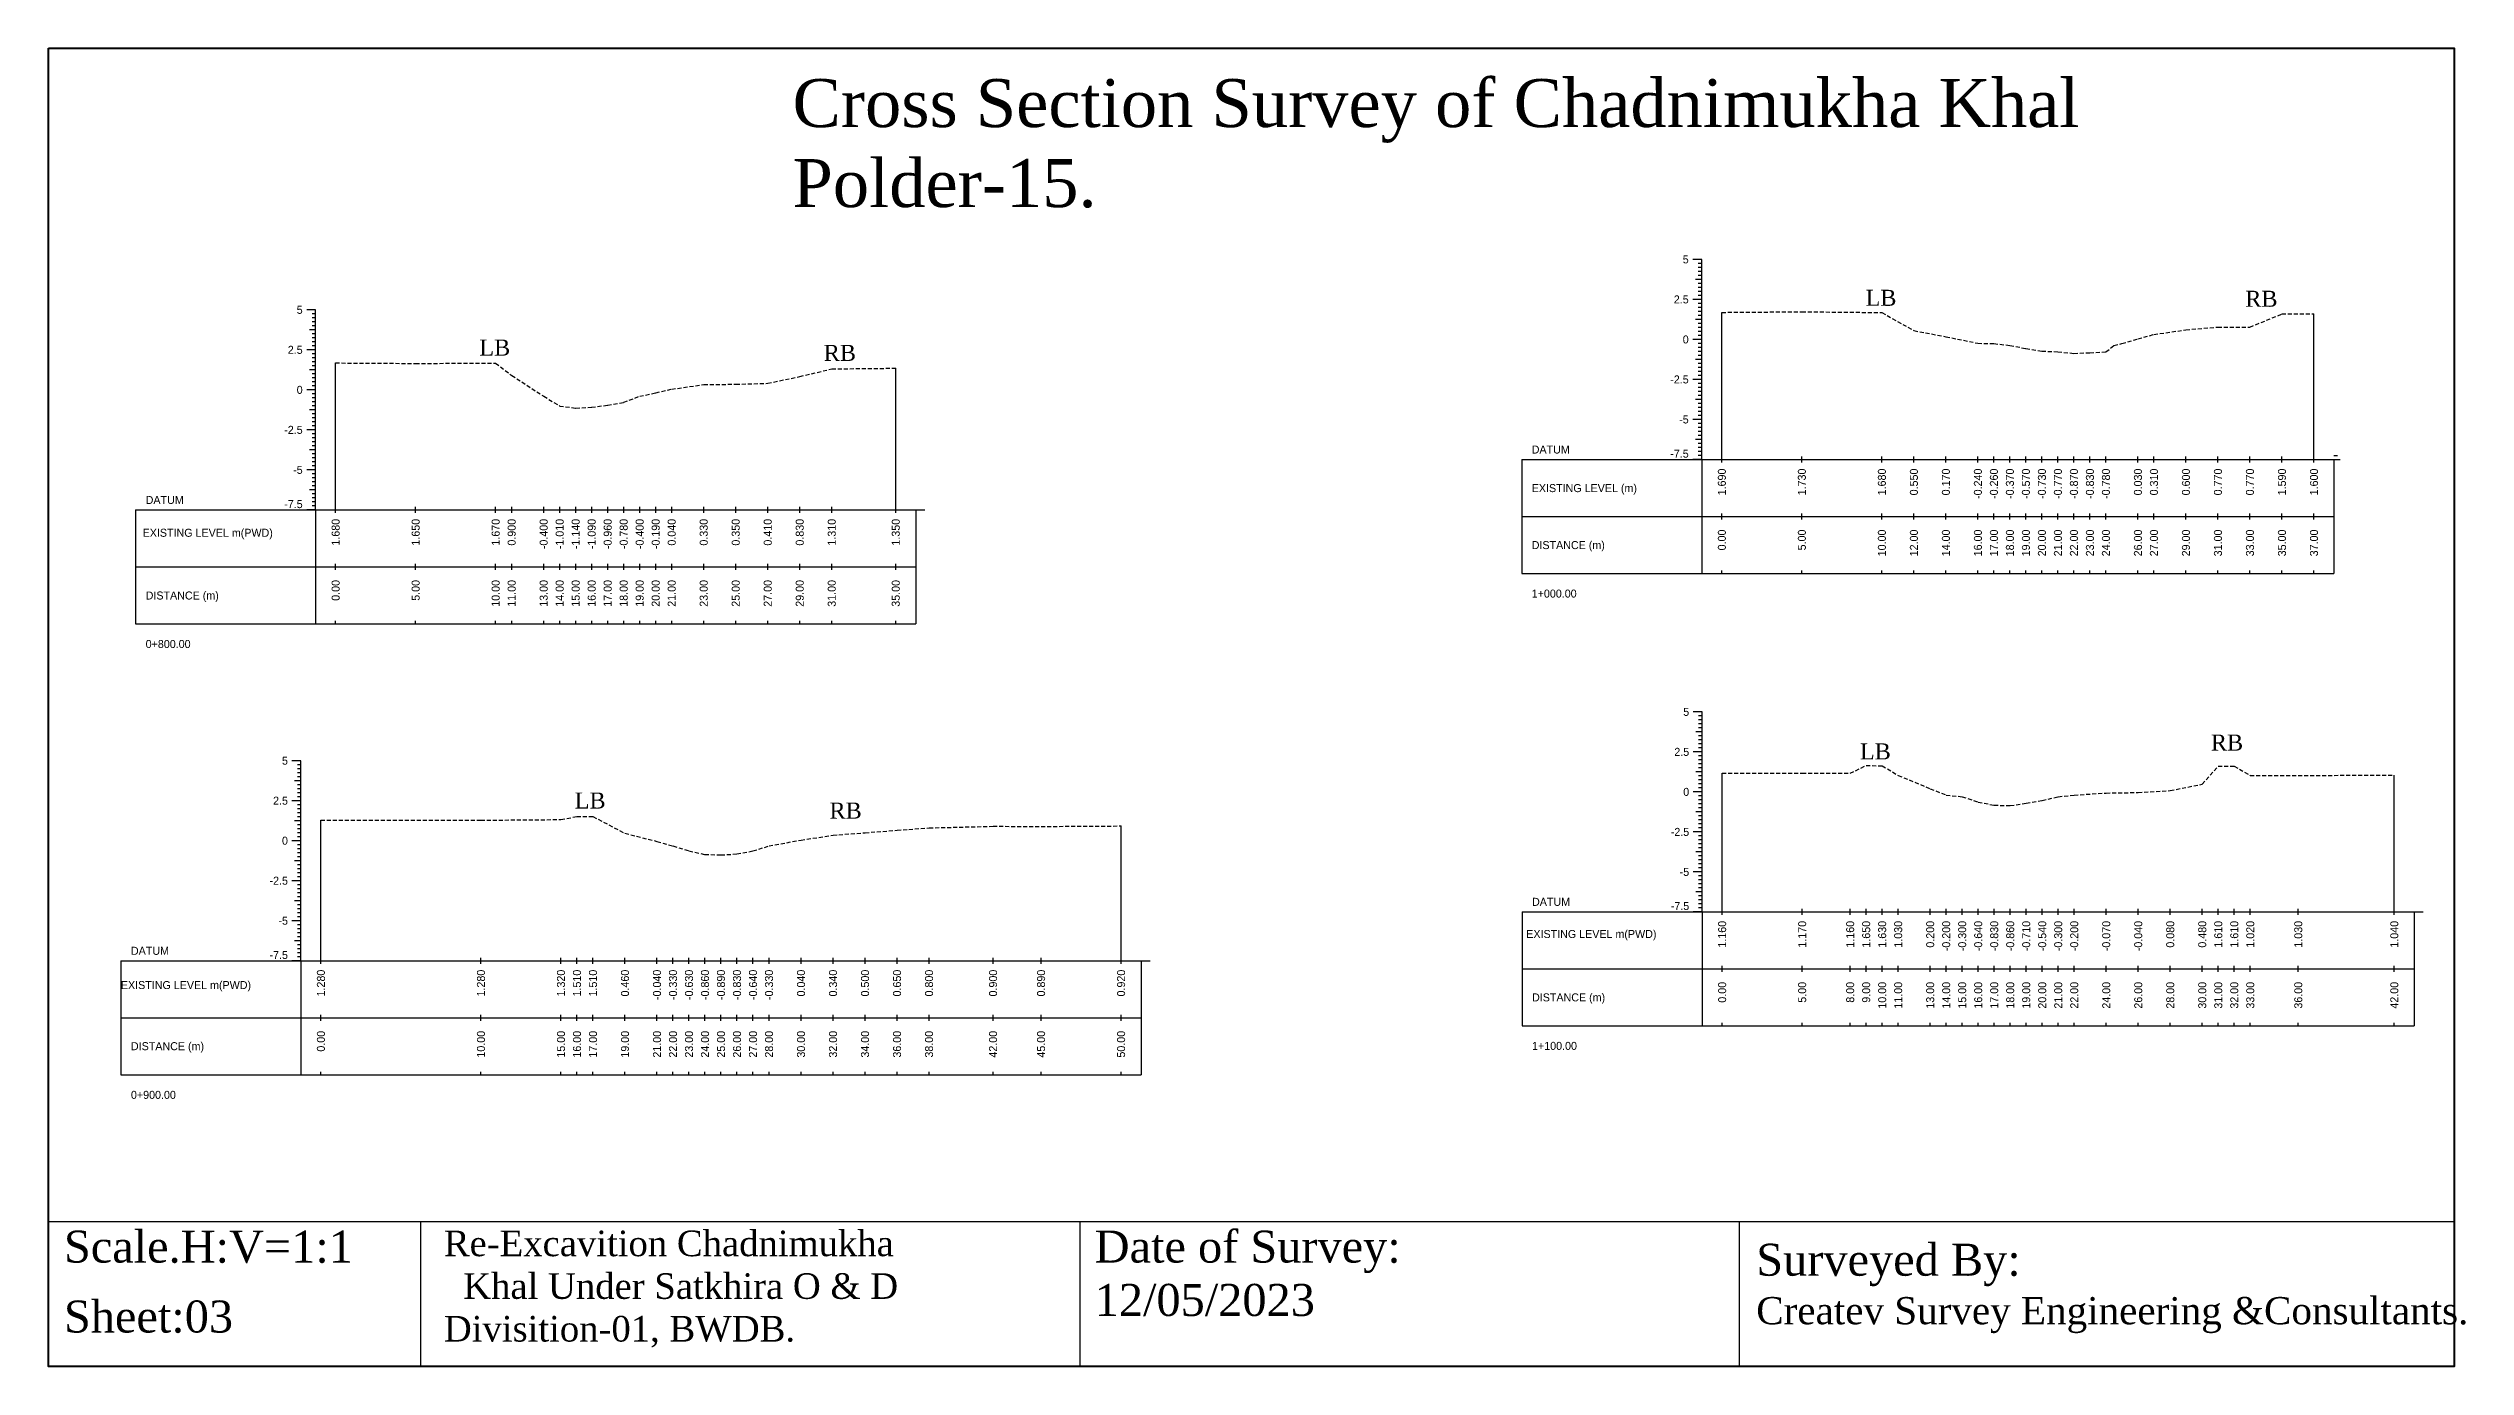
# Model space of a CAD drawing. Header units: inches. Extents: x 3247 to 4722, y -1199 to -293.
# Drawn here: x 3246.5 to 3397.6, y -1007.2 to -924.8 of the extents above; entities that cross this region are included whole.
import ezdxf
from ezdxf.enums import TextEntityAlignment as Align

# ---------------------------------------------------------------- set-up
doc = ezdxf.new("R2010")
doc.units = ezdxf.units.IN
doc.header["$MEASUREMENT"] = 0
doc.linetypes.add('HIDDEN', pattern=[0.375, 0.25, -0.125])
doc.layers.add('CS_Drawing', color=7, linetype='Continuous')
doc.layers.add('GL', color=3, linetype='HIDDEN')
doc.styles.add('romans', font='romans.shx')

msp = doc.modelspace()

# ---------------------------------------------------------------- linework, layer by layer
at = {"color": 4, "lineweight": 40}
msp.add_lwpolyline([(3246.52, -924.78), (3396.86, -924.78), (3396.86, -1007.15), (3246.52, -1007.15)], close=True, dxfattribs=at)
for points in [[(3396.86, -924.78), (3396.86, -1007.15)], [(3246.52, -998.08), (3396.86, -998.08)], [(3246.52, -998.08), (3246.52, -1007.15)], [(3269.77, -998.08), (3269.77, -1007.15)], [(3310.97, -998.08), (3310.97, -1007.15)], [(3352.17, -998.08), (3352.17, -1007.15)]]:
    msp.add_lwpolyline(points)
at = {"layer": 'CS_Drawing'}
for p, q in [((3349.84, -937.97), (3349.27, -937.97)), ((3349.84, -937.97), (3349.44, -937.97)), ((3349.84, -937.97), (3349.61, -937.97)), ((3349.84, -950.47), (3349.84, -937.97)), ((3349.84, -939.22), (3349.44, -939.22)), ((3349.84, -938.22), (3349.61, -938.22)), ((3349.84, -938.47), (3349.61, -938.47)), ((3349.84, -938.72), (3349.61, -938.72)), ((3349.84, -938.97), (3349.61, -938.97)), ((3349.84, -939.22), (3349.61, -939.22)), ((3349.84, -939.47), (3349.61, -939.47)), ((3349.84, -940.47), (3349.27, -940.47)), ((3349.84, -940.47), (3349.44, -940.47)), ((3349.84, -939.72), (3349.61, -939.72)), ((3349.84, -939.97), (3349.61, -939.97)), ((3349.84, -940.22), (3349.61, -940.22)), ((3349.84, -940.47), (3349.61, -940.47)), ((3349.84, -940.72), (3349.61, -940.72)), ((3349.84, -940.97), (3349.61, -940.97)), ((3263.22, -941.12), (3262.66, -941.12)), ((3263.22, -941.12), (3262.83, -941.12)), ((3263.22, -942.37), (3262.83, -942.37)), ((3263.22, -941.12), (3263, -941.12)), ((3263.22, -941.37), (3263, -941.37)), ((3263.22, -941.62), (3263, -941.62)), ((3263.22, -941.87), (3263, -941.87)), ((3263.22, -942.12), (3263, -942.12)), ((3263.22, -942.37), (3263, -942.37)), ((3263.22, -953.62), (3263.22, -941.12)), ((3349.84, -941.72), (3349.44, -941.72)), ((3349.84, -941.22), (3349.61, -941.22)), ((3349.84, -941.47), (3349.61, -941.47)), ((3349.84, -941.72), (3349.61, -941.72)), ((3349.84, -941.97), (3349.61, -941.97)), ((3349.84, -942.22), (3349.61, -942.22)), ((3349.84, -942.47), (3349.61, -942.47)), ((3351.09, -950.47), (3351.09, -941.28)), ((3388.09, -950.47), (3388.09, -941.37)), ((3263.22, -943.62), (3262.66, -943.62)), ((3263.22, -943.62), (3262.83, -943.62)), ((3263.22, -942.62), (3263, -942.62)), ((3263.22, -942.87), (3263, -942.87)), ((3263.22, -943.12), (3263, -943.12)), ((3263.22, -943.37), (3263, -943.37)), ((3263.22, -943.62), (3263, -943.62)), ((3263.22, -943.87), (3263, -943.87)), ((3349.84, -942.97), (3349.27, -942.97)), ((3349.84, -942.97), (3349.44, -942.97)), ((3349.84, -942.72), (3349.61, -942.72)), ((3349.84, -942.97), (3349.61, -942.97)), ((3349.84, -943.22), (3349.61, -943.22)), ((3349.84, -943.47), (3349.61, -943.47)), ((3349.84, -943.72), (3349.61, -943.72)), ((3349.84, -943.97), (3349.61, -943.97)), ((3263.22, -944.87), (3262.83, -944.87)), ((3263.22, -944.12), (3263, -944.12)), ((3263.22, -944.37), (3263, -944.37)), ((3263.22, -944.62), (3263, -944.62)), ((3263.22, -944.87), (3263, -944.87)), ((3263.22, -945.12), (3263, -945.12)), ((3263.22, -945.37), (3263, -945.37)), ((3264.47, -953.62), (3264.47, -944.44)), ((3299.47, -953.62), (3299.47, -944.77)), ((3349.84, -945.47), (3349.27, -945.47)), ((3349.84, -944.22), (3349.44, -944.22)), ((3349.84, -945.47), (3349.44, -945.47)), ((3349.84, -944.22), (3349.61, -944.22)), ((3349.84, -944.47), (3349.61, -944.47)), ((3349.84, -944.72), (3349.61, -944.72)), ((3349.84, -944.97), (3349.61, -944.97)), ((3349.84, -945.22), (3349.61, -945.22)), ((3349.84, -945.47), (3349.61, -945.47)), ((3263.22, -946.12), (3262.66, -946.12)), ((3263.22, -946.12), (3262.83, -946.12)), ((3263.22, -945.62), (3263, -945.62)), ((3263.22, -945.87), (3263, -945.87)), ((3263.22, -946.12), (3263, -946.12)), ((3263.22, -946.37), (3263, -946.37)), ((3263.22, -946.62), (3263, -946.62)), ((3263.22, -946.87), (3263, -946.87)), ((3349.84, -946.72), (3349.44, -946.72)), ((3349.84, -945.72), (3349.61, -945.72)), ((3349.84, -945.97), (3349.61, -945.97)), ((3349.84, -946.22), (3349.61, -946.22)), ((3349.84, -946.47), (3349.61, -946.47)), ((3349.84, -946.72), (3349.61, -946.72)), ((3349.84, -946.97), (3349.61, -946.97)), ((3263.22, -947.37), (3262.83, -947.37)), ((3263.22, -947.12), (3263, -947.12)), ((3263.22, -947.37), (3263, -947.37)), ((3263.22, -947.62), (3263, -947.62)), ((3263.22, -947.87), (3263, -947.87)), ((3263.22, -948.12), (3263, -948.12)), ((3263.22, -948.37), (3263, -948.37)), ((3349.84, -947.97), (3349.27, -947.97)), ((3349.84, -947.97), (3349.44, -947.97)), ((3349.84, -947.22), (3349.61, -947.22)), ((3349.84, -947.47), (3349.61, -947.47)), ((3349.84, -947.72), (3349.61, -947.72)), ((3349.84, -947.97), (3349.61, -947.97)), ((3349.84, -948.22), (3349.61, -948.22)), ((3349.84, -948.47), (3349.61, -948.47)), ((3263.22, -948.62), (3262.66, -948.62)), ((3263.22, -948.62), (3262.83, -948.62)), ((3263.22, -949.87), (3262.83, -949.87)), ((3263.22, -948.62), (3263, -948.62)), ((3263.22, -948.87), (3263, -948.87)), ((3263.22, -949.12), (3263, -949.12)), ((3263.22, -949.37), (3263, -949.37)), ((3263.22, -949.62), (3263, -949.62)), ((3263.22, -949.87), (3263, -949.87)), ((3349.84, -949.22), (3349.44, -949.22)), ((3349.84, -948.72), (3349.61, -948.72)), ((3349.84, -948.97), (3349.61, -948.97)), ((3349.84, -949.22), (3349.61, -949.22)), ((3349.84, -949.47), (3349.61, -949.47)), ((3349.84, -949.72), (3349.61, -949.72)), ((3349.84, -949.97), (3349.61, -949.97)), ((3263.22, -951.12), (3262.66, -951.12)), ((3263.22, -951.12), (3262.83, -951.12)), ((3263.22, -950.12), (3263, -950.12)), ((3263.22, -950.37), (3263, -950.37)), ((3263.22, -950.62), (3263, -950.62)), ((3263.22, -950.87), (3263, -950.87)), ((3263.22, -951.12), (3263, -951.12)), ((3263.22, -951.37), (3263, -951.37)), ((3338.59, -950.47), (3349.84, -950.47)), ((3338.59, -950.47), (3338.59, -957.6)), ((3349.84, -950.47), (3349.27, -950.47)), ((3349.84, -950.47), (3349.44, -950.47)), ((3349.84, -950.22), (3349.61, -950.22)), ((3349.84, -950.47), (3349.61, -950.47)), ((3349.84, -950.47), (3389.34, -950.47)), ((3349.84, -950.47), (3349.84, -957.6)), ((3351.09, -950.66), (3351.09, -950.29)), ((3356.09, -950.66), (3356.09, -950.29)), ((3361.09, -950.66), (3361.09, -950.29)), ((3363.09, -950.66), (3363.09, -950.29)), ((3365.09, -950.66), (3365.09, -950.29)), ((3367.09, -950.66), (3367.09, -950.29)), ((3368.09, -950.66), (3368.09, -950.29)), ((3369.09, -950.66), (3369.09, -950.29)), ((3370.09, -950.66), (3370.09, -950.29)), ((3371.09, -950.66), (3371.09, -950.29)), ((3372.09, -950.66), (3372.09, -950.29)), ((3373.09, -950.66), (3373.09, -950.29)), ((3374.09, -950.66), (3374.09, -950.29)), ((3375.09, -950.66), (3375.09, -950.29)), ((3377.09, -950.66), (3377.09, -950.29)), ((3378.09, -950.66), (3378.09, -950.29)), ((3380.09, -950.66), (3380.09, -950.29)), ((3382.09, -950.66), (3382.09, -950.29)), ((3384.09, -950.66), (3384.09, -950.29)), ((3386.09, -950.66), (3386.09, -950.29)), ((3388.09, -950.66), (3388.09, -950.29)), ((3389.34, -950.22), (3389.56, -950.22)), ((3389.34, -950.47), (3389.73, -950.47)), ((3389.34, -950.47), (3389.56, -950.47)), ((3389.34, -950.47), (3389.34, -957.6)), ((3263.22, -952.37), (3262.83, -952.37)), ((3263.22, -951.62), (3263, -951.62)), ((3263.22, -951.87), (3263, -951.87)), ((3263.22, -952.12), (3263, -952.12)), ((3263.22, -952.37), (3263, -952.37)), ((3263.22, -952.62), (3263, -952.62)), ((3263.22, -952.87), (3263, -952.87)), ((3263.22, -953.12), (3263, -953.12)), ((3251.97, -953.62), (3263.22, -953.62)), ((3251.97, -953.62), (3251.97, -960.75)), ((3263.22, -953.62), (3262.66, -953.62)), ((3263.22, -953.62), (3262.83, -953.62)), ((3263.22, -953.37), (3263, -953.37)), ((3263.22, -953.62), (3263, -953.62)), ((3263.22, -953.62), (3300.72, -953.62)), ((3263.22, -953.62), (3263.22, -960.75)), ((3264.47, -953.81), (3264.47, -953.43)), ((3269.47, -953.81), (3269.47, -953.43)), ((3274.47, -953.81), (3274.47, -953.43)), ((3275.47, -953.81), (3275.47, -953.43)), ((3277.47, -953.81), (3277.47, -953.43)), ((3278.47, -953.81), (3278.47, -953.43)), ((3279.47, -953.81), (3279.47, -953.43)), ((3280.47, -953.81), (3280.47, -953.43)), ((3281.47, -953.81), (3281.47, -953.43)), ((3282.47, -953.81), (3282.47, -953.43)), ((3283.47, -953.81), (3283.47, -953.43)), ((3284.47, -953.81), (3284.47, -953.43)), ((3285.47, -953.81), (3285.47, -953.43)), ((3287.47, -953.81), (3287.47, -953.43)), ((3289.47, -953.81), (3289.47, -953.43)), ((3291.47, -953.81), (3291.47, -953.43)), ((3293.47, -953.81), (3293.47, -953.43)), ((3295.47, -953.81), (3295.47, -953.43)), ((3299.47, -953.81), (3299.47, -953.43)), ((3300.72, -953.62), (3301.29, -953.62)), ((3300.72, -953.62), (3301.12, -953.62)), ((3300.72, -953.62), (3300.95, -953.62)), ((3300.72, -953.62), (3300.72, -960.75)), ((3338.59, -954.04), (3349.84, -954.04)), ((3349.84, -954.04), (3389.34, -954.04)), ((3349.84, -954.04), (3389.34, -954.04)), ((3351.09, -954.22), (3351.09, -953.85)), ((3356.09, -954.22), (3356.09, -953.85)), ((3361.09, -954.22), (3361.09, -953.85)), ((3363.09, -954.22), (3363.09, -953.85)), ((3365.09, -954.22), (3365.09, -953.85)), ((3367.09, -954.22), (3367.09, -953.85)), ((3368.09, -954.22), (3368.09, -953.85)), ((3369.09, -954.22), (3369.09, -953.85)), ((3370.09, -954.22), (3370.09, -953.85)), ((3371.09, -954.22), (3371.09, -953.85)), ((3372.09, -954.22), (3372.09, -953.85)), ((3373.09, -954.22), (3373.09, -953.85)), ((3374.09, -954.22), (3374.09, -953.85)), ((3375.09, -954.22), (3375.09, -953.85)), ((3377.09, -954.22), (3377.09, -953.85)), ((3378.09, -954.22), (3378.09, -953.85)), ((3380.09, -954.22), (3380.09, -953.85)), ((3382.09, -954.22), (3382.09, -953.85)), ((3384.09, -954.22), (3384.09, -953.85)), ((3386.09, -954.22), (3386.09, -953.85)), ((3388.09, -954.22), (3388.09, -953.85)), ((3251.97, -957.18), (3263.22, -957.18)), ((3263.22, -957.18), (3300.72, -957.18)), ((3263.22, -957.18), (3300.72, -957.18)), ((3264.47, -957.37), (3264.47, -957)), ((3269.47, -957.37), (3269.47, -957)), ((3274.47, -957.37), (3274.47, -957)), ((3275.47, -957.37), (3275.47, -957)), ((3277.47, -957.37), (3277.47, -957)), ((3278.47, -957.37), (3278.47, -957)), ((3279.47, -957.37), (3279.47, -957)), ((3280.47, -957.37), (3280.47, -957)), ((3281.47, -957.37), (3281.47, -957)), ((3282.47, -957.37), (3282.47, -957)), ((3283.47, -957.37), (3283.47, -957)), ((3284.47, -957.37), (3284.47, -957)), ((3285.47, -957.37), (3285.47, -957)), ((3287.47, -957.37), (3287.47, -957)), ((3289.47, -957.37), (3289.47, -957)), ((3291.47, -957.37), (3291.47, -957)), ((3293.47, -957.37), (3293.47, -957)), ((3295.47, -957.37), (3295.47, -957)), ((3299.47, -957.37), (3299.47, -957)), ((3338.59, -957.6), (3349.84, -957.6)), ((3349.84, -957.6), (3389.34, -957.6)), ((3351.09, -957.6), (3351.09, -957.41)), ((3356.09, -957.6), (3356.09, -957.41)), ((3361.09, -957.6), (3361.09, -957.41)), ((3363.09, -957.6), (3363.09, -957.41)), ((3365.09, -957.6), (3365.09, -957.41)), ((3367.09, -957.6), (3367.09, -957.41)), ((3368.09, -957.6), (3368.09, -957.41)), ((3369.09, -957.6), (3369.09, -957.41)), ((3370.09, -957.6), (3370.09, -957.41)), ((3371.09, -957.6), (3371.09, -957.41)), ((3372.09, -957.6), (3372.09, -957.41)), ((3373.09, -957.6), (3373.09, -957.41)), ((3374.09, -957.6), (3374.09, -957.41)), ((3375.09, -957.6), (3375.09, -957.41)), ((3377.09, -957.6), (3377.09, -957.41)), ((3378.09, -957.6), (3378.09, -957.41)), ((3380.09, -957.6), (3380.09, -957.41)), ((3382.09, -957.6), (3382.09, -957.41)), ((3384.09, -957.6), (3384.09, -957.41)), ((3386.09, -957.6), (3386.09, -957.41)), ((3388.09, -957.6), (3388.09, -957.41)), ((3264.47, -960.75), (3264.47, -960.56)), ((3269.47, -960.75), (3269.47, -960.56)), ((3274.47, -960.75), (3274.47, -960.56)), ((3275.47, -960.75), (3275.47, -960.56)), ((3277.47, -960.75), (3277.47, -960.56)), ((3278.47, -960.75), (3278.47, -960.56)), ((3279.47, -960.75), (3279.47, -960.56)), ((3280.47, -960.75), (3280.47, -960.56)), ((3281.47, -960.75), (3281.47, -960.56)), ((3282.47, -960.75), (3282.47, -960.56)), ((3283.47, -960.75), (3283.47, -960.56)), ((3284.47, -960.75), (3284.47, -960.56)), ((3285.47, -960.75), (3285.47, -960.56)), ((3287.47, -960.75), (3287.47, -960.56)), ((3289.47, -960.75), (3289.47, -960.56)), ((3291.47, -960.75), (3291.47, -960.56)), ((3293.47, -960.75), (3293.47, -960.56)), ((3295.47, -960.75), (3295.47, -960.56)), ((3299.47, -960.75), (3299.47, -960.56)), ((3251.97, -960.75), (3263.22, -960.75)), ((3263.22, -960.75), (3300.72, -960.75)), ((3349.86, -966.24), (3349.3, -966.24)), ((3349.86, -966.24), (3349.46, -966.24)), ((3349.86, -966.24), (3349.63, -966.24)), ((3349.86, -966.49), (3349.63, -966.49)), ((3349.86, -978.74), (3349.86, -966.24)), ((3349.86, -967.49), (3349.46, -967.49)), ((3349.86, -966.74), (3349.63, -966.74)), ((3349.86, -966.99), (3349.63, -966.99)), ((3349.86, -967.24), (3349.63, -967.24)), ((3349.86, -967.49), (3349.63, -967.49)), ((3349.86, -967.74), (3349.63, -967.74)), ((3349.86, -967.99), (3349.63, -967.99)), ((3349.86, -968.24), (3349.63, -968.24)), ((3262.3, -969.29), (3261.74, -969.29)), ((3262.3, -969.29), (3261.91, -969.29)), ((3262.3, -969.29), (3262.08, -969.29)), ((3262.3, -969.54), (3262.08, -969.54)), ((3262.3, -981.79), (3262.3, -969.29)), ((3349.86, -968.74), (3349.3, -968.74)), ((3349.86, -968.74), (3349.46, -968.74)), ((3349.86, -968.49), (3349.63, -968.49)), ((3349.86, -968.74), (3349.63, -968.74)), ((3349.86, -968.99), (3349.63, -968.99)), ((3349.86, -969.24), (3349.63, -969.24)), ((3349.86, -969.49), (3349.63, -969.49)), ((3349.86, -969.74), (3349.63, -969.74)), ((3262.3, -970.54), (3261.91, -970.54)), ((3262.3, -969.79), (3262.08, -969.79)), ((3262.3, -970.04), (3262.08, -970.04)), ((3262.3, -970.29), (3262.08, -970.29)), ((3262.3, -970.54), (3262.08, -970.54)), ((3262.3, -970.79), (3262.08, -970.79)), ((3262.3, -971.04), (3262.08, -971.04)), ((3349.86, -971.24), (3349.3, -971.24)), ((3349.86, -969.99), (3349.46, -969.99)), ((3349.86, -971.24), (3349.46, -971.24)), ((3349.86, -969.99), (3349.63, -969.99)), ((3349.86, -970.24), (3349.63, -970.24)), ((3349.86, -970.49), (3349.63, -970.49)), ((3349.86, -970.74), (3349.63, -970.74)), ((3349.86, -970.99), (3349.63, -970.99)), ((3349.86, -971.24), (3349.63, -971.24)), ((3351.11, -978.74), (3351.11, -970.08)), ((3393.11, -978.74), (3393.11, -970.2)), ((3262.3, -971.79), (3261.74, -971.79)), ((3262.3, -971.79), (3261.91, -971.79)), ((3262.3, -971.29), (3262.08, -971.29)), ((3262.3, -971.54), (3262.08, -971.54)), ((3262.3, -971.79), (3262.08, -971.79)), ((3262.3, -972.04), (3262.08, -972.04)), ((3262.3, -972.29), (3262.08, -972.29)), ((3262.3, -972.54), (3262.08, -972.54)), ((3349.86, -972.49), (3349.46, -972.49)), ((3349.86, -971.49), (3349.63, -971.49)), ((3349.86, -971.74), (3349.63, -971.74)), ((3349.86, -971.99), (3349.63, -971.99)), ((3349.86, -972.24), (3349.63, -972.24)), ((3349.86, -972.49), (3349.63, -972.49)), ((3349.86, -972.74), (3349.63, -972.74)), ((3262.3, -973.04), (3261.91, -973.04)), ((3262.3, -972.79), (3262.08, -972.79)), ((3262.3, -973.04), (3262.08, -973.04)), ((3262.3, -973.29), (3262.08, -973.29)), ((3262.3, -973.54), (3262.08, -973.54)), ((3262.3, -973.79), (3262.08, -973.79)), ((3262.3, -974.04), (3262.08, -974.04)), ((3263.55, -981.79), (3263.55, -973.01)), ((3313.55, -981.79), (3313.55, -973.37)), ((3349.86, -973.74), (3349.3, -973.74)), ((3349.86, -973.74), (3349.46, -973.74)), ((3349.86, -972.99), (3349.63, -972.99)), ((3349.86, -973.24), (3349.63, -973.24)), ((3349.86, -973.49), (3349.63, -973.49)), ((3349.86, -973.74), (3349.63, -973.74)), ((3349.86, -973.99), (3349.63, -973.99)), ((3349.86, -974.24), (3349.63, -974.24)), ((3262.3, -974.29), (3261.74, -974.29)), ((3262.3, -974.29), (3261.91, -974.29)), ((3262.3, -975.54), (3261.91, -975.54)), ((3262.3, -974.29), (3262.08, -974.29)), ((3262.3, -974.54), (3262.08, -974.54)), ((3262.3, -974.79), (3262.08, -974.79)), ((3262.3, -975.04), (3262.08, -975.04)), ((3262.3, -975.29), (3262.08, -975.29)), ((3262.3, -975.54), (3262.08, -975.54)), ((3349.86, -974.99), (3349.46, -974.99)), ((3349.86, -974.49), (3349.63, -974.49)), ((3349.86, -974.74), (3349.63, -974.74)), ((3349.86, -974.99), (3349.63, -974.99)), ((3349.86, -975.24), (3349.63, -975.24)), ((3349.86, -975.49), (3349.63, -975.49)), ((3349.86, -975.74), (3349.63, -975.74)), ((3262.3, -976.79), (3261.74, -976.79)), ((3262.3, -976.79), (3261.91, -976.79)), ((3262.3, -975.79), (3262.08, -975.79)), ((3262.3, -976.04), (3262.08, -976.04)), ((3262.3, -976.29), (3262.08, -976.29)), ((3262.3, -976.54), (3262.08, -976.54)), ((3262.3, -976.79), (3262.08, -976.79)), ((3262.3, -977.04), (3262.08, -977.04)), ((3262.3, -977.29), (3262.08, -977.29)), ((3349.86, -976.24), (3349.3, -976.24)), ((3349.86, -976.24), (3349.46, -976.24)), ((3349.86, -975.99), (3349.63, -975.99)), ((3349.86, -976.24), (3349.63, -976.24)), ((3349.86, -976.49), (3349.63, -976.49)), ((3349.86, -976.74), (3349.63, -976.74)), ((3349.86, -976.99), (3349.63, -976.99)), ((3349.86, -977.24), (3349.63, -977.24)), ((3262.3, -978.04), (3261.91, -978.04)), ((3262.3, -977.54), (3262.08, -977.54)), ((3262.3, -977.79), (3262.08, -977.79)), ((3262.3, -978.04), (3262.08, -978.04)), ((3262.3, -978.29), (3262.08, -978.29)), ((3262.3, -978.54), (3262.08, -978.54)), ((3262.3, -978.79), (3262.08, -978.79)), ((3338.61, -978.74), (3349.86, -978.74)), ((3338.61, -978.74), (3338.61, -985.86)), ((3349.86, -978.74), (3349.3, -978.74)), ((3349.86, -977.49), (3349.46, -977.49)), ((3349.86, -978.74), (3349.46, -978.74)), ((3349.86, -977.49), (3349.63, -977.49)), ((3349.86, -977.74), (3349.63, -977.74)), ((3349.86, -977.99), (3349.63, -977.99)), ((3349.86, -978.24), (3349.63, -978.24)), ((3349.86, -978.49), (3349.63, -978.49)), ((3349.86, -978.74), (3349.63, -978.74)), ((3349.86, -978.74), (3394.36, -978.74)), ((3349.86, -978.74), (3349.86, -985.86)), ((3351.11, -978.92), (3351.11, -978.55)), ((3356.11, -978.92), (3356.11, -978.55)), ((3359.11, -978.92), (3359.11, -978.55)), ((3360.11, -978.92), (3360.11, -978.55)), ((3361.11, -978.92), (3361.11, -978.55)), ((3362.11, -978.92), (3362.11, -978.55)), ((3364.11, -978.92), (3364.11, -978.55)), ((3365.11, -978.92), (3365.11, -978.55)), ((3366.11, -978.92), (3366.11, -978.55)), ((3367.11, -978.92), (3367.11, -978.55)), ((3368.11, -978.92), (3368.11, -978.55)), ((3369.11, -978.92), (3369.11, -978.55)), ((3370.11, -978.92), (3370.11, -978.55)), ((3371.11, -978.92), (3371.11, -978.55)), ((3372.11, -978.92), (3372.11, -978.55)), ((3373.11, -978.92), (3373.11, -978.55)), ((3375.11, -978.92), (3375.11, -978.55)), ((3377.11, -978.92), (3377.11, -978.55)), ((3379.11, -978.92), (3379.11, -978.55)), ((3381.11, -978.92), (3381.11, -978.55)), ((3382.11, -978.92), (3382.11, -978.55)), ((3383.11, -978.92), (3383.11, -978.55)), ((3384.11, -978.92), (3384.11, -978.55)), ((3387.11, -978.92), (3387.11, -978.55)), ((3393.11, -978.92), (3393.11, -978.55)), ((3394.36, -978.74), (3394.92, -978.74)), ((3394.36, -978.74), (3394.75, -978.74)), ((3394.36, -978.74), (3394.58, -978.74)), ((3394.36, -978.74), (3394.36, -985.86)), ((3262.3, -979.29), (3261.74, -979.29)), ((3262.3, -979.29), (3261.91, -979.29)), ((3262.3, -979.04), (3262.08, -979.04)), ((3262.3, -979.29), (3262.08, -979.29)), ((3262.3, -979.54), (3262.08, -979.54)), ((3262.3, -979.79), (3262.08, -979.79)), ((3262.3, -980.04), (3262.08, -980.04)), ((3262.3, -980.29), (3262.08, -980.29)), ((3251.05, -981.79), (3262.3, -981.79)), ((3251.05, -981.79), (3251.05, -988.92)), ((3262.3, -981.79), (3261.74, -981.79)), ((3262.3, -980.54), (3261.91, -980.54)), ((3262.3, -981.79), (3261.91, -981.79)), ((3262.3, -980.54), (3262.08, -980.54)), ((3262.3, -980.79), (3262.08, -980.79)), ((3262.3, -981.04), (3262.08, -981.04)), ((3262.3, -981.29), (3262.08, -981.29)), ((3262.3, -981.54), (3262.08, -981.54)), ((3262.3, -981.79), (3262.08, -981.79)), ((3262.3, -981.79), (3314.8, -981.79)), ((3262.3, -981.79), (3262.3, -988.92)), ((3263.55, -981.98), (3263.55, -981.6)), ((3273.55, -981.98), (3273.55, -981.6)), ((3278.55, -981.98), (3278.55, -981.6)), ((3279.55, -981.98), (3279.55, -981.6)), ((3280.55, -981.98), (3280.55, -981.6)), ((3282.55, -981.98), (3282.55, -981.6)), ((3284.55, -981.98), (3284.55, -981.6)), ((3285.55, -981.98), (3285.55, -981.6)), ((3286.55, -981.98), (3286.55, -981.6)), ((3287.55, -981.98), (3287.55, -981.6)), ((3288.55, -981.98), (3288.55, -981.6)), ((3289.55, -981.98), (3289.55, -981.6)), ((3290.55, -981.98), (3290.55, -981.6)), ((3291.55, -981.98), (3291.55, -981.6)), ((3293.55, -981.98), (3293.55, -981.6)), ((3295.55, -981.98), (3295.55, -981.6)), ((3297.55, -981.98), (3297.55, -981.6)), ((3299.55, -981.98), (3299.55, -981.6)), ((3301.55, -981.98), (3301.55, -981.6)), ((3305.55, -981.98), (3305.55, -981.6)), ((3308.55, -981.98), (3308.55, -981.6)), ((3313.55, -981.98), (3313.55, -981.6)), ((3314.8, -981.79), (3315.36, -981.79)), ((3314.8, -981.79), (3315.2, -981.79)), ((3314.8, -981.79), (3315.03, -981.79)), ((3314.8, -981.79), (3314.8, -988.92)), ((3338.61, -982.3), (3349.86, -982.3)), ((3349.86, -982.3), (3394.36, -982.3)), ((3349.86, -982.3), (3394.36, -982.3)), ((3351.11, -982.49), (3351.11, -982.11)), ((3356.11, -982.49), (3356.11, -982.11)), ((3359.11, -982.49), (3359.11, -982.11)), ((3360.11, -982.49), (3360.11, -982.11)), ((3361.11, -982.49), (3361.11, -982.11)), ((3362.11, -982.49), (3362.11, -982.11)), ((3364.11, -982.49), (3364.11, -982.11)), ((3365.11, -982.49), (3365.11, -982.11)), ((3366.11, -982.49), (3366.11, -982.11)), ((3367.11, -982.49), (3367.11, -982.11)), ((3368.11, -982.49), (3368.11, -982.11)), ((3369.11, -982.49), (3369.11, -982.11)), ((3370.11, -982.49), (3370.11, -982.11)), ((3371.11, -982.49), (3371.11, -982.11)), ((3372.11, -982.49), (3372.11, -982.11)), ((3373.11, -982.49), (3373.11, -982.11)), ((3375.11, -982.49), (3375.11, -982.11)), ((3377.11, -982.49), (3377.11, -982.11)), ((3379.11, -982.49), (3379.11, -982.11)), ((3381.11, -982.49), (3381.11, -982.11)), ((3382.11, -982.49), (3382.11, -982.11)), ((3383.11, -982.49), (3383.11, -982.11)), ((3384.11, -982.49), (3384.11, -982.11)), ((3387.11, -982.49), (3387.11, -982.11)), ((3393.11, -982.49), (3393.11, -982.11)), ((3251.05, -985.35), (3262.3, -985.35)), ((3262.3, -985.35), (3314.8, -985.35)), ((3262.3, -985.35), (3314.8, -985.35)), ((3263.55, -985.54), (3263.55, -985.17)), ((3273.55, -985.54), (3273.55, -985.17)), ((3278.55, -985.54), (3278.55, -985.17)), ((3279.55, -985.54), (3279.55, -985.17)), ((3280.55, -985.54), (3280.55, -985.17)), ((3282.55, -985.54), (3282.55, -985.17)), ((3284.55, -985.54), (3284.55, -985.17)), ((3285.55, -985.54), (3285.55, -985.17)), ((3286.55, -985.54), (3286.55, -985.17)), ((3287.55, -985.54), (3287.55, -985.17)), ((3288.55, -985.54), (3288.55, -985.17)), ((3289.55, -985.54), (3289.55, -985.17)), ((3290.55, -985.54), (3290.55, -985.17)), ((3291.55, -985.54), (3291.55, -985.17)), ((3293.55, -985.54), (3293.55, -985.17)), ((3295.55, -985.54), (3295.55, -985.17)), ((3297.55, -985.54), (3297.55, -985.17)), ((3299.55, -985.54), (3299.55, -985.17)), ((3301.55, -985.54), (3301.55, -985.17)), ((3305.55, -985.54), (3305.55, -985.17)), ((3308.55, -985.54), (3308.55, -985.17)), ((3313.55, -985.54), (3313.55, -985.17)), ((3338.61, -985.86), (3349.86, -985.86)), ((3349.86, -985.86), (3394.36, -985.86)), ((3351.11, -985.86), (3351.11, -985.67)), ((3356.11, -985.86), (3356.11, -985.67)), ((3359.11, -985.86), (3359.11, -985.67)), ((3360.11, -985.86), (3360.11, -985.67)), ((3361.11, -985.86), (3361.11, -985.67)), ((3362.11, -985.86), (3362.11, -985.67)), ((3364.11, -985.86), (3364.11, -985.67)), ((3365.11, -985.86), (3365.11, -985.67)), ((3366.11, -985.86), (3366.11, -985.67)), ((3367.11, -985.86), (3367.11, -985.67)), ((3368.11, -985.86), (3368.11, -985.67)), ((3369.11, -985.86), (3369.11, -985.67)), ((3370.11, -985.86), (3370.11, -985.67)), ((3371.11, -985.86), (3371.11, -985.67)), ((3372.11, -985.86), (3372.11, -985.67)), ((3373.11, -985.86), (3373.11, -985.67)), ((3375.11, -985.86), (3375.11, -985.67)), ((3377.11, -985.86), (3377.11, -985.67)), ((3379.11, -985.86), (3379.11, -985.67)), ((3381.11, -985.86), (3381.11, -985.67)), ((3382.11, -985.86), (3382.11, -985.67)), ((3383.11, -985.86), (3383.11, -985.67)), ((3384.11, -985.86), (3384.11, -985.67)), ((3387.11, -985.86), (3387.11, -985.67)), ((3393.11, -985.86), (3393.11, -985.67)), ((3251.05, -988.92), (3262.3, -988.92)), ((3262.3, -988.92), (3314.8, -988.92)), ((3263.55, -988.92), (3263.55, -988.73)), ((3273.55, -988.92), (3273.55, -988.73)), ((3278.55, -988.92), (3278.55, -988.73)), ((3279.55, -988.92), (3279.55, -988.73)), ((3280.55, -988.92), (3280.55, -988.73)), ((3282.55, -988.92), (3282.55, -988.73)), ((3284.55, -988.92), (3284.55, -988.73)), ((3285.55, -988.92), (3285.55, -988.73)), ((3286.55, -988.92), (3286.55, -988.73)), ((3287.55, -988.92), (3287.55, -988.73)), ((3288.55, -988.92), (3288.55, -988.73)), ((3289.55, -988.92), (3289.55, -988.73)), ((3290.55, -988.92), (3290.55, -988.73)), ((3291.55, -988.92), (3291.55, -988.73)), ((3293.55, -988.92), (3293.55, -988.73)), ((3295.55, -988.92), (3295.55, -988.73)), ((3297.55, -988.92), (3297.55, -988.73)), ((3299.55, -988.92), (3299.55, -988.73)), ((3301.55, -988.92), (3301.55, -988.73)), ((3305.55, -988.92), (3305.55, -988.73)), ((3308.55, -988.92), (3308.55, -988.73)), ((3313.55, -988.92), (3313.55, -988.73))]:
    msp.add_line(p, q, dxfattribs=at)
at = {"layer": 'GL'}
for points in [[(3351.09, -941.28), (3356.09, -941.24), (3361.09, -941.29), (3363.09, -942.42), (3365.09, -942.8), (3367.09, -943.21), (3368.09, -943.23), (3369.09, -943.34), (3370.09, -943.54), (3371.09, -943.7), (3372.09, -943.74), (3373.09, -943.84), (3374.09, -943.8), (3375.09, -943.75), (3375.59, -943.35), (3376.09, -943.23), (3377.09, -942.94), (3378.09, -942.66), (3380.09, -942.37), (3382.09, -942.2), (3384.09, -942.2), (3386.09, -941.38), (3388.09, -941.37)], [(3264.47, -944.44), (3269.47, -944.47), (3274.47, -944.45), (3275.47, -945.22), (3277.47, -946.52), (3278.47, -947.13), (3279.47, -947.26), (3280.47, -947.21), (3281.47, -947.08), (3282.47, -946.9), (3283.47, -946.52), (3284.47, -946.31), (3285.47, -946.08), (3287.47, -945.79), (3289.47, -945.77), (3291.47, -945.71), (3293.47, -945.29), (3295.47, -944.81), (3299.47, -944.77)], [(3351.11, -970.08), (3356.11, -970.07), (3359.11, -970.08), (3360.11, -969.59), (3361.11, -969.61), (3362.11, -970.21), (3364.11, -971.04), (3365.11, -971.44), (3366.11, -971.54), (3367.11, -971.88), (3368.11, -972.07), (3369.11, -972.1), (3370.11, -971.95), (3371.11, -971.78), (3372.11, -971.54), (3373.11, -971.44), (3375.11, -971.31), (3377.11, -971.28), (3379.11, -971.16), (3381.11, -970.76), (3382.11, -969.63), (3383.11, -969.63), (3384.11, -970.22), (3387.11, -970.21), (3393.11, -970.2)], [(3263.55, -973.01), (3273.55, -973.01), (3278.55, -972.97), (3279.55, -972.78), (3280.55, -972.78), (3282.55, -973.83), (3284.55, -974.33), (3285.55, -974.62), (3286.55, -974.92), (3287.55, -975.15), (3288.55, -975.18), (3289.55, -975.12), (3290.55, -974.93), (3291.55, -974.62), (3293.55, -974.25), (3295.55, -973.95), (3297.55, -973.79), (3299.55, -973.64), (3301.55, -973.49), (3305.55, -973.39), (3308.55, -973.4), (3313.55, -973.37)]]:
    msp.add_lwpolyline(points, dxfattribs=at)

# ---------------------------------------------------------------- texts
at = {"attachment_point": 1, "style": 'romans'}
for s, insert, char_height, width in [('{\\fTimes New Roman|b0|i0|c0|p18;Cross Section Survey of Chadnimukha Khal Polder-15.}', (3293.02, -926.7), 3, 81.7511), ('{\\fTimes New Roman|b0|i0|c0|p18;LB}', (3360.07, -939.87), 1, 685.1065), ('{\\fTimes New Roman|b0|i0|c0|p18;RB}', (3383.8, -939.93), 1, 685.1065), ('{\\fTimes New Roman|b0|i0|c0|p18;LB}', (3273.45, -942.98), 1, 685.1065), ('{\\fTimes New Roman|b0|i0|c0|p18;RB}', (3294.97, -943.31), 1, 685.1065), ('{\\fTimes New Roman|b0|i0|c0|p18;LB}', (3359.72, -968.21), 1, 685.1065), ('{\\fTimes New Roman|b0|i0|c0|p18;RB}', (3381.65, -967.66), 1, 685.1065), ('{\\fTimes New Roman|b0|i0|c0|p18;LB}', (3279.41, -971.28), 1, 685.1065), ('{\\fTimes New Roman|b0|i0|c0|p18;RB}', (3295.33, -971.91), 1, 685.1065), ('{\\fTimes New Roman|b0|i0|c0|p18;Scale.H:V=1:1}', (3247.49, -998.65), 2, 22.2708), ('{\\fTimes New Roman|b0|i0|c0|p18;Re-Excavition Chadnimukha\\P  Khal Under Satkhira O & D    Divisition-01, BWDB.}', (3271.23, -998.65), 1.6, 38.8405), ('{\\fTimes New Roman|b0|i0|c0|p18;Date of Survey: 12/05/2023}', (3311.9, -998.65), 2, 22.2708), ('{\\fTimes New Roman|b0|i0|c0|p18;Surveyed By:                                     \\H0.85x;Createv Survey Engineering &Consultants.}', (3353.24, -999.47), 2, 45.2193), ('{\\fTimes New Roman|b0|i0|c0|p18;Sheet:03}', (3247.49, -1003.02), 2, 38.8405)]:
    msp.add_mtext(s, dxfattribs=dict(at, insert=insert, char_height=char_height, width=width))
at = {"layer": 'CS_Drawing'}
for s, p in [('5', (3349.02, -937.97)), ('5', (3262.41, -941.12)), ('2.5', (3349.02, -940.47)), ('2.5', (3262.41, -943.62)), ('0', (3349.02, -942.97)), ('-2.5', (3349.02, -945.47)), ('0', (3262.41, -946.12)), ('-2.5', (3262.41, -948.62)), ('-5', (3349.02, -947.97)), ('-5', (3262.41, -951.12)), ('5', (3349.05, -966.24)), ('5', (3261.49, -969.29)), ('2.5', (3349.05, -968.74)), ('0', (3349.05, -971.24)), ('2.5', (3261.49, -971.79)), ('0', (3261.49, -974.29)), ('-2.5', (3349.05, -973.74)), ('-2.5', (3261.49, -976.79)), ('-5', (3349.05, -976.24)), ('-5', (3261.49, -979.29))]:
    msp.add_text(s, height=0.5, dxfattribs=at).set_placement(p, align=Align.MIDDLE_RIGHT)
for s, p in [('DATUM', (3339.21, -949.85)), ('DATUM', (3252.6, -953)), ('EXISTING LEVEL (m)', (3339.21, -952.26)), ('EXISTING LEVEL m(PWD)', (3252.41, -955.05)), ('DISTANCE (m)', (3339.21, -955.82)), ('DISTANCE (m)', (3252.6, -958.97)), ('1+000.00', (3339.21, -958.85)), ('0+800.00', (3252.6, -962)), ('DATUM', (3339.23, -978.11)), ('EXISTING LEVEL m(PWD)', (3338.87, -980.12)), ('DATUM', (3251.68, -981.17)), ('EXISTING LEVEL m(PWD)', (3251.05, -983.31)), ('DISTANCE (m)', (3339.23, -984.08)), ('DISTANCE (m)', (3251.68, -987.13)), ('1+100.00', (3339.23, -987.11)), ('0+900.00', (3251.68, -990.17))]:
    msp.add_text(s, height=0.5, dxfattribs=at).set_placement(p, align=Align.MIDDLE_LEFT)
for p in [(3349.02, -950.36), (3262.41, -953.51), (3349.05, -978.62), (3261.49, -981.68)]:
    msp.add_text('-7.5', height=0.5, dxfattribs=at).set_placement(p, align=Align.RIGHT)
for s, p in [('1.690', (3351.09, -951.04)), ('1.730', (3356.09, -951.04)), ('1.680', (3361.09, -951.04)), ('0.550', (3363.09, -951.04)), ('0.170', (3365.09, -951.04)), ('-0.240', (3367.09, -951.04)), ('-0.260', (3368.09, -951.04)), ('-0.370', (3369.09, -951.04)), ('-0.570', (3370.09, -951.04)), ('-0.730', (3371.09, -951.04)), ('-0.770', (3372.09, -951.04)), ('-0.870', (3373.09, -951.04)), ('-0.830', (3374.09, -951.04)), ('-0.780', (3375.09, -951.04)), ('0.030', (3377.09, -951.04)), ('0.310', (3378.09, -951.04)), ('0.600', (3380.09, -951.04)), ('0.770', (3382.09, -951.04)), ('0.770', (3384.09, -951.04)), ('1.590', (3386.09, -951.04)), ('1.600', (3388.09, -951.04)), ('1.680', (3264.47, -954.18)), ('1.650', (3269.47, -954.18)), ('1.670', (3274.47, -954.18)), ('0.900', (3275.47, -954.18)), ('-0.400', (3277.47, -954.18)), ('-1.010', (3278.47, -954.18)), ('-1.140', (3279.47, -954.18)), ('-1.090', (3280.47, -954.18)), ('-0.960', (3281.47, -954.18)), ('-0.780', (3282.47, -954.18)), ('-0.400', (3283.47, -954.18)), ('-0.190', (3284.47, -954.18)), ('0.040', (3285.47, -954.18)), ('0.330', (3287.47, -954.18)), ('0.350', (3289.47, -954.18)), ('0.410', (3291.47, -954.18)), ('0.830', (3293.47, -954.18)), ('1.310', (3295.47, -954.18)), ('1.350', (3299.47, -954.18)), ('0.00', (3351.09, -954.85)), ('5.00', (3356.09, -954.85)), ('10.00', (3361.09, -954.85)), ('12.00', (3363.09, -954.85)), ('14.00', (3365.09, -954.85)), ('16.00', (3367.09, -954.85)), ('17.00', (3368.09, -954.85)), ('18.00', (3369.09, -954.85)), ('19.00', (3370.09, -954.85)), ('20.00', (3371.09, -954.85)), ('21.00', (3372.09, -954.85)), ('22.00', (3373.09, -954.85)), ('23.00', (3374.09, -954.85)), ('24.00', (3375.09, -954.85)), ('26.00', (3377.09, -954.85)), ('27.00', (3378.09, -954.85)), ('29.00', (3380.09, -954.85)), ('31.00', (3382.09, -954.85)), ('33.00', (3384.09, -954.85)), ('35.00', (3386.09, -954.85)), ('37.00', (3388.09, -954.85)), ('0.00', (3264.47, -958)), ('5.00', (3269.47, -958)), ('10.00', (3274.47, -958)), ('11.00', (3275.47, -958)), ('13.00', (3277.47, -958)), ('14.00', (3278.47, -958)), ('15.00', (3279.47, -958)), ('16.00', (3280.47, -958)), ('17.00', (3281.47, -958)), ('18.00', (3282.47, -958)), ('19.00', (3283.47, -958)), ('20.00', (3284.47, -958)), ('21.00', (3285.47, -958)), ('23.00', (3287.47, -958)), ('25.00', (3289.47, -958)), ('27.00', (3291.47, -958)), ('29.00', (3293.47, -958)), ('31.00', (3295.47, -958)), ('35.00', (3299.47, -958)), ('1.160', (3351.11, -979.3)), ('1.170', (3356.11, -979.3)), ('1.160', (3359.11, -979.3)), ('1.650', (3360.11, -979.3)), ('1.630', (3361.11, -979.3)), ('1.030', (3362.11, -979.3)), ('0.200', (3364.11, -979.3)), ('-0.200', (3365.11, -979.3)), ('-0.300', (3366.11, -979.3)), ('-0.640', (3367.11, -979.3)), ('-0.830', (3368.11, -979.3)), ('-0.860', (3369.11, -979.3)), ('-0.710', (3370.11, -979.3)), ('-0.540', (3371.11, -979.3)), ('-0.300', (3372.11, -979.3)), ('-0.200', (3373.11, -979.3)), ('-0.070', (3375.11, -979.3)), ('-0.040', (3377.11, -979.3)), ('0.080', (3379.11, -979.3)), ('0.480', (3381.11, -979.3)), ('1.610', (3382.11, -979.3)), ('1.610', (3383.11, -979.3)), ('1.020', (3384.11, -979.3)), ('1.030', (3387.11, -979.3)), ('1.040', (3393.11, -979.3)), ('1.280', (3263.55, -982.35)), ('1.280', (3273.55, -982.35)), ('1.320', (3278.55, -982.35)), ('1.510', (3279.55, -982.35)), ('1.510', (3280.55, -982.35)), ('0.460', (3282.55, -982.35)), ('-0.040', (3284.55, -982.35)), ('-0.330', (3285.55, -982.35)), ('-0.630', (3286.55, -982.35)), ('-0.860', (3287.55, -982.35)), ('-0.890', (3288.55, -982.35)), ('-0.830', (3289.55, -982.35)), ('-0.640', (3290.55, -982.35)), ('-0.330', (3291.55, -982.35)), ('0.040', (3293.55, -982.35)), ('0.340', (3295.55, -982.35)), ('0.500', (3297.55, -982.35)), ('0.650', (3299.55, -982.35)), ('0.800', (3301.55, -982.35)), ('0.900', (3305.55, -982.35)), ('0.890', (3308.55, -982.35)), ('0.920', (3313.55, -982.35)), ('0.00', (3351.11, -983.11)), ('5.00', (3356.11, -983.11)), ('8.00', (3359.11, -983.11)), ('9.00', (3360.11, -983.11)), ('10.00', (3361.11, -983.11)), ('11.00', (3362.11, -983.11)), ('13.00', (3364.11, -983.11)), ('14.00', (3365.11, -983.11)), ('15.00', (3366.11, -983.11)), ('16.00', (3367.11, -983.11)), ('17.00', (3368.11, -983.11)), ('18.00', (3369.11, -983.11)), ('19.00', (3370.11, -983.11)), ('20.00', (3371.11, -983.11)), ('21.00', (3372.11, -983.11)), ('22.00', (3373.11, -983.11)), ('24.00', (3375.11, -983.11)), ('26.00', (3377.11, -983.11)), ('28.00', (3379.11, -983.11)), ('30.00', (3381.11, -983.11)), ('31.00', (3382.11, -983.11)), ('32.00', (3383.11, -983.11)), ('33.00', (3384.11, -983.11)), ('36.00', (3387.11, -983.11)), ('42.00', (3393.11, -983.11)), ('0.00', (3263.55, -986.17)), ('10.00', (3273.55, -986.17)), ('15.00', (3278.55, -986.17)), ('16.00', (3279.55, -986.17)), ('17.00', (3280.55, -986.17)), ('19.00', (3282.55, -986.17)), ('21.00', (3284.55, -986.17)), ('22.00', (3285.55, -986.17)), ('23.00', (3286.55, -986.17)), ('24.00', (3287.55, -986.17)), ('25.00', (3288.55, -986.17)), ('26.00', (3289.55, -986.17)), ('27.00', (3290.55, -986.17)), ('28.00', (3291.55, -986.17)), ('30.00', (3293.55, -986.17)), ('32.00', (3295.55, -986.17)), ('34.00', (3297.55, -986.17)), ('36.00', (3299.55, -986.17)), ('38.00', (3301.55, -986.17)), ('42.00', (3305.55, -986.17)), ('45.00', (3308.55, -986.17)), ('50.00', (3313.55, -986.17))]:
    msp.add_text(s, height=0.5, rotation=90, dxfattribs=at).set_placement(p, align=Align.MIDDLE_RIGHT)

doc.saveas('drawing.dxf')
